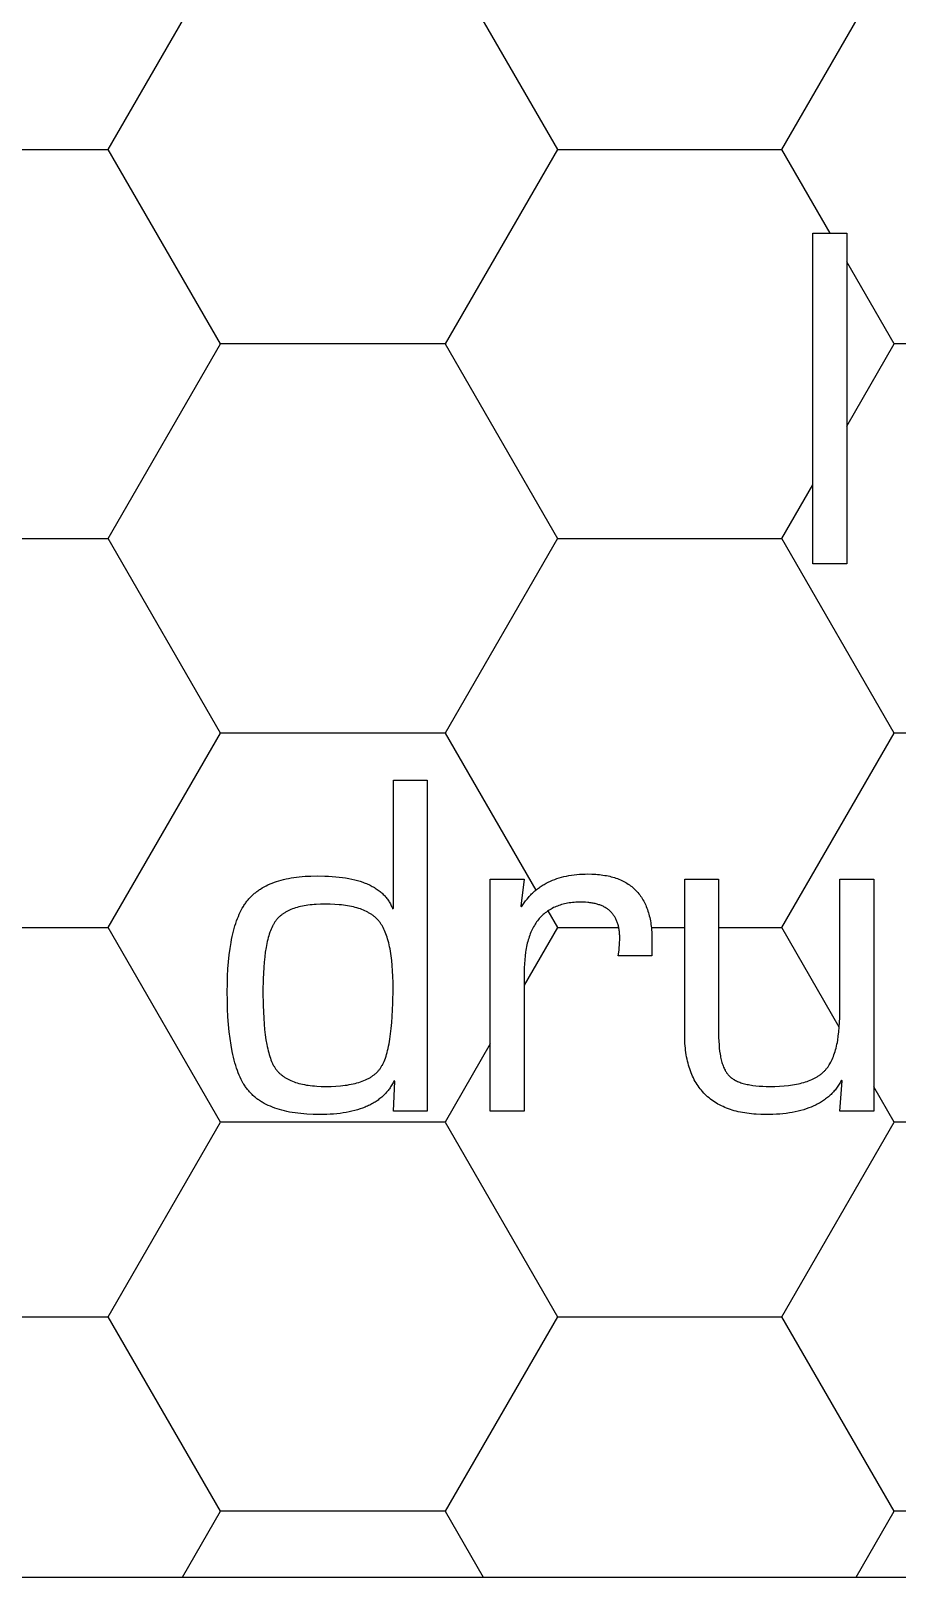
# Model space of a CAD drawing. Header units: millimetres. Extents: x 0 to 80, y 0 to 69.3.
# Drawn here: x 23.88 to 35.46, y 0 to 20.66 of the extents above; entities that cross this region are included whole.
import ezdxf

# ---------------------------------------------------------------- set-up
doc = ezdxf.new("R2010")
doc.units = ezdxf.units.MM
doc.header["$MEASUREMENT"] = 0
for name, color, linetype in [('CUT_PERIMETER', 1, 'CONTINUOUS'), ('HEX_BACKGROUND', 3, 'CONTINUOUS'), ('TEXT', 5, 'CONTINUOUS')]:
    doc.layers.add(name, color=color, linetype=linetype)

msp = doc.modelspace()

# ---------------------------------------------------------------- linework, layer by layer
at = {"layer": 'CUT_PERIMETER', "color": 1}
msp.add_line((20, 0), (60, 0), dxfattribs=at)
at = {"layer": 'HEX_BACKGROUND'}
for p, q in [((24.909, 19.08), (26.41, 21.68)), ((29.413, 21.68), (30.914, 19.08)), ((33.916, 19.08), (35.417, 21.68)), ((21.907, 19.08), (24.909, 19.08)), ((26.411, 16.48), (24.91, 19.08)), ((30.914, 19.08), (29.413, 16.48)), ((30.914, 19.08), (33.916, 19.08)), ((34.561, 17.962), (33.916, 19.08)), ((35.417, 16.48), (34.783, 17.577)), ((24.909, 13.88), (26.41, 16.48)), ((29.413, 16.48), (26.411, 16.48)), ((29.413, 16.48), (30.914, 13.88)), ((34.783, 15.382), (35.417, 16.48)), ((35.858, 16.48), (35.417, 16.48)), ((33.916, 13.88), (34.33, 14.596)), ((21.907, 13.88), (24.909, 13.88)), ((26.411, 11.28), (24.91, 13.88)), ((30.914, 13.88), (29.413, 11.28)), ((30.914, 13.88), (33.916, 13.88)), ((35.417, 11.28), (33.916, 13.88)), ((24.909, 8.68), (26.41, 11.28)), ((29.413, 11.28), (26.411, 11.28)), ((29.413, 11.28), (30.625, 9.179)), ((33.916, 8.68), (35.417, 11.28)), ((38.419, 11.28), (35.417, 11.28)), ((30.786, 8.902), (30.914, 8.68)), ((21.907, 8.68), (24.909, 8.68)), ((26.411, 6.08), (24.91, 8.68)), ((30.914, 8.68), (30.471, 7.911)), ((30.914, 8.68), (31.735, 8.68)), ((32.17, 8.68), (32.616, 8.68)), ((33.07, 8.68), (33.916, 8.68)), ((34.683, 7.351), (33.916, 8.68)), ((30.017, 7.126), (29.413, 6.08)), ((35.417, 6.08), (35.144, 6.553)), ((24.909, 3.48), (26.41, 6.08)), ((29.413, 6.08), (26.411, 6.08)), ((29.413, 6.08), (30.914, 3.48)), ((33.916, 3.48), (35.417, 6.08)), ((38.419, 6.08), (35.417, 6.08)), ((21.907, 3.48), (24.909, 3.48)), ((26.411, 0.88), (24.91, 3.48)), ((30.914, 3.48), (29.413, 0.88)), ((30.914, 3.48), (33.916, 3.48)), ((35.417, 0.88), (33.916, 3.48)), ((25.902, 0), (26.41, 0.88)), ((29.413, 0.88), (26.411, 0.88)), ((29.413, 0.88), (29.92, 0)), ((34.909, 0), (35.417, 0.88)), ((38.419, 0.88), (35.417, 0.88))]:
    msp.add_line(p, q, dxfattribs=at)
at = {"layer": 'TEXT'}
for p, q in [((34.33, 13.539), (34.33, 17.962)), ((34.33, 17.962), (34.783, 17.962)), ((34.783, 17.962), (34.783, 13.539)), ((34.783, 13.539), (34.33, 13.539)), ((28.721, 8.939), (28.721, 10.65)), ((28.721, 10.65), (29.174, 10.65)), ((29.174, 10.65), (29.174, 6.227)), ((27.159, 9.295), (27.19, 9.305)), ((27.19, 9.305), (27.221, 9.314)), ((27.221, 9.314), (27.254, 9.322)), ((27.254, 9.322), (27.287, 9.33)), ((27.287, 9.33), (27.32, 9.337)), ((27.32, 9.337), (27.355, 9.343)), ((27.355, 9.343), (27.391, 9.349)), ((27.391, 9.349), (27.427, 9.354)), ((27.427, 9.354), (27.464, 9.358)), ((27.464, 9.358), (27.502, 9.362)), ((27.502, 9.362), (27.54, 9.365)), ((27.54, 9.365), (27.58, 9.367)), ((27.58, 9.367), (27.62, 9.369)), ((27.62, 9.369), (27.703, 9.37)), ((27.703, 9.37), (27.806, 9.368)), ((27.806, 9.368), (27.856, 9.366)), ((27.856, 9.366), (27.904, 9.363)), ((27.904, 9.363), (27.951, 9.359)), ((27.951, 9.359), (27.996, 9.355)), ((27.996, 9.355), (28.041, 9.349)), ((28.041, 9.349), (28.083, 9.343)), ((28.083, 9.343), (28.125, 9.335)), ((28.125, 9.335), (28.165, 9.327)), ((28.165, 9.327), (28.204, 9.318)), ((28.204, 9.318), (28.241, 9.308)), ((28.241, 9.308), (28.278, 9.298)), ((30.017, 9.325), (30.471, 9.325)), ((30.017, 6.227), (30.017, 9.325)), ((30.471, 9.325), (30.425, 8.968)), ((30.791, 9.286), (30.82, 9.3)), ((30.82, 9.3), (30.848, 9.312)), ((30.848, 9.312), (30.878, 9.324)), ((30.878, 9.324), (30.908, 9.334)), ((30.908, 9.334), (30.939, 9.344)), ((30.939, 9.344), (30.97, 9.353)), ((30.97, 9.353), (31.002, 9.361)), ((31.002, 9.361), (31.035, 9.368)), ((31.035, 9.368), (31.069, 9.375)), ((31.069, 9.375), (31.103, 9.38)), ((31.103, 9.38), (31.138, 9.385)), ((31.138, 9.385), (31.174, 9.389)), ((31.174, 9.389), (31.21, 9.392)), ((31.21, 9.392), (31.247, 9.394)), ((31.247, 9.394), (31.285, 9.395)), ((31.285, 9.395), (31.323, 9.396)), ((31.323, 9.396), (31.376, 9.395)), ((31.376, 9.395), (31.401, 9.394)), ((31.401, 9.394), (31.427, 9.392)), ((31.427, 9.392), (31.451, 9.39)), ((31.451, 9.39), (31.476, 9.388)), ((31.476, 9.388), (31.5, 9.385)), ((31.5, 9.385), (31.523, 9.382)), ((31.523, 9.382), (31.547, 9.378)), ((31.547, 9.378), (31.569, 9.374)), ((31.569, 9.374), (31.592, 9.37)), ((31.592, 9.37), (31.614, 9.365)), ((31.614, 9.365), (31.635, 9.359)), ((31.635, 9.359), (31.656, 9.354)), ((31.656, 9.354), (31.677, 9.347)), ((31.677, 9.347), (31.697, 9.341)), ((31.697, 9.341), (31.717, 9.334)), ((31.717, 9.334), (31.737, 9.326)), ((31.737, 9.326), (31.756, 9.318)), ((31.756, 9.318), (31.774, 9.31)), ((31.774, 9.31), (31.792, 9.301)), ((31.792, 9.301), (31.81, 9.292)), ((32.616, 7.264), (32.616, 9.325)), ((32.616, 9.325), (33.07, 9.325)), ((33.07, 9.325), (33.07, 7.264)), ((34.69, 7.549), (34.69, 9.325)), ((34.69, 9.325), (35.144, 9.325)), ((35.144, 9.325), (35.144, 6.227)), ((26.807, 9.082), (26.816, 9.092)), ((26.816, 9.092), (26.826, 9.101)), ((26.826, 9.101), (26.836, 9.111)), ((26.836, 9.111), (26.845, 9.12)), ((26.845, 9.12), (26.856, 9.129)), ((26.856, 9.129), (26.866, 9.138)), ((26.866, 9.138), (26.876, 9.146)), ((26.876, 9.146), (26.887, 9.155)), ((26.887, 9.155), (26.898, 9.163)), ((26.898, 9.163), (26.909, 9.171)), ((26.909, 9.171), (26.921, 9.179)), ((26.921, 9.179), (26.932, 9.187)), ((26.932, 9.187), (26.944, 9.195)), ((26.944, 9.195), (26.968, 9.21)), ((26.968, 9.21), (26.993, 9.224)), ((26.993, 9.224), (27.019, 9.238)), ((27.019, 9.238), (27.045, 9.251)), ((27.045, 9.251), (27.073, 9.263)), ((27.073, 9.263), (27.101, 9.274)), ((27.101, 9.274), (27.13, 9.285)), ((27.13, 9.285), (27.159, 9.295)), ((28.278, 9.298), (28.312, 9.286)), ((28.312, 9.286), (28.329, 9.28)), ((28.329, 9.28), (28.346, 9.274)), ((28.346, 9.274), (28.362, 9.267)), ((28.362, 9.267), (28.378, 9.261)), ((28.378, 9.261), (28.394, 9.254)), ((28.394, 9.254), (28.409, 9.246)), ((28.409, 9.246), (28.424, 9.239)), ((28.424, 9.239), (28.438, 9.231)), ((28.438, 9.231), (28.453, 9.224)), ((28.453, 9.224), (28.467, 9.216)), ((28.467, 9.216), (28.48, 9.207)), ((28.48, 9.207), (28.493, 9.199)), ((28.493, 9.199), (28.506, 9.19)), ((28.506, 9.19), (28.519, 9.181)), ((28.519, 9.181), (28.531, 9.172)), ((28.531, 9.172), (28.543, 9.163)), ((28.543, 9.163), (28.555, 9.154)), ((28.555, 9.154), (28.566, 9.144)), ((28.566, 9.144), (28.577, 9.134)), ((28.577, 9.134), (28.587, 9.124)), ((28.587, 9.124), (28.598, 9.113)), ((28.598, 9.113), (28.607, 9.103)), ((28.607, 9.103), (28.617, 9.092)), ((28.617, 9.092), (28.626, 9.081)), ((30.528, 9.084), (30.538, 9.096)), ((30.538, 9.096), (30.548, 9.107)), ((30.548, 9.107), (30.559, 9.118)), ((30.559, 9.118), (30.569, 9.129)), ((30.569, 9.129), (30.58, 9.139)), ((30.58, 9.139), (30.591, 9.15)), ((30.591, 9.15), (30.603, 9.16)), ((30.603, 9.16), (30.614, 9.17)), ((30.614, 9.17), (30.626, 9.18)), ((30.626, 9.18), (30.637, 9.189)), ((30.637, 9.189), (30.649, 9.198)), ((30.649, 9.198), (30.661, 9.207)), ((30.661, 9.207), (30.674, 9.216)), ((30.674, 9.216), (30.686, 9.225)), ((30.686, 9.225), (30.699, 9.233)), ((30.699, 9.233), (30.711, 9.242)), ((30.711, 9.242), (30.724, 9.25)), ((30.724, 9.25), (30.737, 9.257)), ((30.737, 9.257), (30.751, 9.265)), ((30.751, 9.265), (30.764, 9.272)), ((30.764, 9.272), (30.791, 9.286)), ((31.81, 9.292), (31.827, 9.282)), ((31.827, 9.282), (31.844, 9.272)), ((31.844, 9.272), (31.861, 9.261)), ((31.861, 9.261), (31.877, 9.25)), ((31.877, 9.25), (31.893, 9.239)), ((31.893, 9.239), (31.908, 9.227)), ((31.908, 9.227), (31.923, 9.215)), ((31.923, 9.215), (31.937, 9.202)), ((31.937, 9.202), (31.951, 9.189)), ((31.951, 9.189), (31.965, 9.175)), ((31.965, 9.175), (31.978, 9.161)), ((31.978, 9.161), (31.99, 9.147)), ((31.99, 9.147), (32.003, 9.132)), ((32.003, 9.132), (32.015, 9.117)), ((32.015, 9.117), (32.026, 9.101)), ((32.026, 9.101), (32.037, 9.085)), ((26.661, 8.858), (26.674, 8.886)), ((26.674, 8.886), (26.688, 8.912)), ((26.688, 8.912), (26.702, 8.938)), ((26.702, 8.938), (26.717, 8.963)), ((26.717, 8.963), (26.724, 8.975)), ((26.724, 8.975), (26.732, 8.987)), ((26.732, 8.987), (26.739, 8.998)), ((26.739, 8.998), (26.747, 9.01)), ((26.747, 9.01), (26.755, 9.021)), ((26.755, 9.021), (26.763, 9.031)), ((26.763, 9.031), (26.772, 9.042)), ((26.772, 9.042), (26.78, 9.052)), ((26.78, 9.052), (26.789, 9.062)), ((26.789, 9.062), (26.798, 9.072)), ((26.798, 9.072), (26.807, 9.082)), ((27.287, 8.889), (27.279, 8.884)), ((27.296, 8.894), (27.287, 8.889)), ((27.305, 8.899), (27.296, 8.894)), ((27.314, 8.903), (27.305, 8.899)), ((27.333, 8.912), (27.314, 8.903)), ((27.352, 8.921), (27.333, 8.912)), ((27.372, 8.929), (27.352, 8.921)), ((27.392, 8.936), (27.372, 8.929)), ((27.413, 8.943), (27.392, 8.936)), ((27.435, 8.95), (27.413, 8.943)), ((27.458, 8.956), (27.435, 8.95)), ((27.481, 8.961), (27.458, 8.956)), ((27.505, 8.967), (27.481, 8.961)), ((27.529, 8.971), (27.505, 8.967)), ((27.554, 8.976), (27.529, 8.971)), ((27.58, 8.98), (27.554, 8.976)), ((27.607, 8.983), (27.58, 8.98)), ((27.634, 8.986), (27.607, 8.983)), ((27.661, 8.988), (27.634, 8.986)), ((27.69, 8.99), (27.661, 8.988)), ((27.749, 8.993), (27.69, 8.99)), ((27.81, 8.994), (27.749, 8.993)), ((27.876, 8.993), (27.81, 8.994)), ((27.938, 8.99), (27.876, 8.993)), ((27.998, 8.986), (27.938, 8.99)), ((28.027, 8.983), (27.998, 8.986)), ((28.056, 8.98), (28.027, 8.983)), ((28.083, 8.976), (28.056, 8.98)), ((28.11, 8.971), (28.083, 8.976)), ((28.137, 8.967), (28.11, 8.971)), ((28.162, 8.961), (28.137, 8.967)), ((28.187, 8.956), (28.162, 8.961)), ((28.211, 8.95), (28.187, 8.956)), ((28.235, 8.943), (28.211, 8.95)), ((28.258, 8.936), (28.235, 8.943)), ((28.28, 8.929), (28.258, 8.936)), ((28.301, 8.921), (28.28, 8.929)), ((28.322, 8.912), (28.301, 8.921)), ((28.342, 8.903), (28.322, 8.912)), ((28.362, 8.894), (28.342, 8.903)), ((28.381, 8.884), (28.362, 8.894)), ((28.626, 9.081), (28.635, 9.07)), ((28.635, 9.07), (28.644, 9.058)), ((28.644, 9.058), (28.652, 9.047)), ((28.652, 9.047), (28.66, 9.035)), ((28.66, 9.035), (28.667, 9.023)), ((28.667, 9.023), (28.675, 9.011)), ((28.675, 9.011), (28.682, 8.998)), ((28.682, 8.998), (28.688, 8.985)), ((28.688, 8.985), (28.694, 8.972)), ((28.694, 8.972), (28.7, 8.959)), ((28.7, 8.959), (28.706, 8.946)), ((28.706, 8.946), (28.711, 8.932)), ((28.711, 8.932), (28.721, 8.939)), ((30.425, 8.968), (30.435, 8.958)), ((30.435, 8.958), (30.452, 8.985)), ((30.452, 8.985), (30.47, 9.011)), ((30.47, 9.011), (30.489, 9.037)), ((30.489, 9.037), (30.508, 9.061)), ((30.508, 9.061), (30.528, 9.084)), ((30.767, 8.888), (30.752, 8.877)), ((30.782, 8.899), (30.767, 8.888)), ((30.797, 8.909), (30.782, 8.899)), ((30.813, 8.919), (30.797, 8.909)), ((30.829, 8.928), (30.813, 8.919)), ((30.846, 8.937), (30.829, 8.928)), ((30.862, 8.946), (30.846, 8.937)), ((30.88, 8.954), (30.862, 8.946)), ((30.897, 8.961), (30.88, 8.954)), ((30.915, 8.968), (30.897, 8.961)), ((30.934, 8.975), (30.915, 8.968)), ((30.952, 8.981), (30.934, 8.975)), ((30.971, 8.987), (30.952, 8.981)), ((30.991, 8.992), (30.971, 8.987)), ((31.011, 8.997), (30.991, 8.992)), ((31.031, 9.001), (31.011, 8.997)), ((31.051, 9.005), (31.031, 9.001)), ((31.072, 9.009), (31.051, 9.005)), ((31.093, 9.012), (31.072, 9.009)), ((31.115, 9.014), (31.093, 9.012)), ((31.137, 9.016), (31.115, 9.014)), ((31.16, 9.018), (31.137, 9.016)), ((31.182, 9.019), (31.16, 9.018)), ((31.205, 9.02), (31.182, 9.019)), ((31.229, 9.02), (31.205, 9.02)), ((31.261, 9.019), (31.229, 9.02)), ((31.292, 9.018), (31.261, 9.019)), ((31.322, 9.016), (31.292, 9.018)), ((31.336, 9.014), (31.322, 9.016)), ((31.35, 9.012), (31.336, 9.014)), ((31.365, 9.01), (31.35, 9.012)), ((31.378, 9.008), (31.365, 9.01)), ((31.392, 9.006), (31.378, 9.008)), ((31.405, 9.003), (31.392, 9.006)), ((31.418, 9), (31.405, 9.003)), ((31.431, 8.997), (31.418, 9)), ((31.444, 8.994), (31.431, 8.997)), ((31.456, 8.99), (31.444, 8.994)), ((31.468, 8.986), (31.456, 8.99)), ((31.48, 8.982), (31.468, 8.986)), ((31.491, 8.978), (31.48, 8.982)), ((31.502, 8.973), (31.491, 8.978)), ((31.513, 8.969), (31.502, 8.973)), ((31.524, 8.964), (31.513, 8.969)), ((31.535, 8.958), (31.524, 8.964)), ((31.545, 8.953), (31.535, 8.958)), ((31.555, 8.947), (31.545, 8.953)), ((31.565, 8.941), (31.555, 8.947)), ((31.574, 8.935), (31.565, 8.941)), ((31.583, 8.929), (31.574, 8.935)), ((31.592, 8.922), (31.583, 8.929)), ((31.601, 8.915), (31.592, 8.922)), ((31.61, 8.908), (31.601, 8.915)), ((31.618, 8.901), (31.61, 8.908)), ((31.626, 8.893), (31.618, 8.901)), ((31.634, 8.885), (31.626, 8.893)), ((31.641, 8.877), (31.634, 8.885)), ((32.037, 9.085), (32.048, 9.069)), ((32.048, 9.069), (32.058, 9.052)), ((32.058, 9.052), (32.068, 9.034)), ((32.068, 9.034), (32.077, 9.016)), ((32.077, 9.016), (32.086, 8.998)), ((32.086, 8.998), (32.095, 8.979)), ((32.095, 8.979), (32.103, 8.96)), ((32.103, 8.96), (32.111, 8.94)), ((32.111, 8.94), (32.118, 8.92)), ((32.118, 8.92), (32.125, 8.9)), ((32.125, 8.9), (32.131, 8.879)), ((26.594, 8.668), (26.604, 8.702)), ((26.604, 8.702), (26.614, 8.735)), ((26.614, 8.735), (26.625, 8.768)), ((26.625, 8.768), (26.637, 8.799)), ((26.637, 8.799), (26.649, 8.829)), ((26.649, 8.829), (26.661, 8.858)), ((27.104, 8.697), (27.095, 8.678)), ((27.108, 8.706), (27.104, 8.697)), ((27.113, 8.715), (27.108, 8.706)), ((27.118, 8.723), (27.113, 8.715)), ((27.123, 8.731), (27.118, 8.723)), ((27.127, 8.74), (27.123, 8.731)), ((27.132, 8.747), (27.127, 8.74)), ((27.137, 8.755), (27.132, 8.747)), ((27.143, 8.762), (27.137, 8.755)), ((27.148, 8.769), (27.143, 8.762)), ((27.153, 8.777), (27.148, 8.769)), ((27.159, 8.784), (27.153, 8.777)), ((27.165, 8.79), (27.159, 8.784)), ((27.17, 8.797), (27.165, 8.79)), ((27.177, 8.804), (27.17, 8.797)), ((27.183, 8.81), (27.177, 8.804)), ((27.189, 8.817), (27.183, 8.81)), ((27.196, 8.823), (27.189, 8.817)), ((27.202, 8.829), (27.196, 8.823)), ((27.209, 8.835), (27.202, 8.829)), ((27.216, 8.841), (27.209, 8.835)), ((27.224, 8.847), (27.216, 8.841)), ((27.231, 8.853), (27.224, 8.847)), ((27.239, 8.858), (27.231, 8.853)), ((27.246, 8.864), (27.239, 8.858)), ((27.254, 8.869), (27.246, 8.864)), ((27.262, 8.874), (27.254, 8.869)), ((27.27, 8.879), (27.262, 8.874)), ((27.279, 8.884), (27.27, 8.879)), ((28.39, 8.879), (28.381, 8.884)), ((28.399, 8.874), (28.39, 8.879)), ((28.408, 8.869), (28.399, 8.874)), ((28.416, 8.864), (28.408, 8.869)), ((28.425, 8.858), (28.416, 8.864)), ((28.433, 8.853), (28.425, 8.858)), ((28.441, 8.847), (28.433, 8.853)), ((28.449, 8.841), (28.441, 8.847)), ((28.457, 8.835), (28.449, 8.841)), ((28.464, 8.829), (28.457, 8.835)), ((28.472, 8.823), (28.464, 8.829)), ((28.479, 8.817), (28.472, 8.823)), ((28.486, 8.81), (28.479, 8.817)), ((28.493, 8.804), (28.486, 8.81)), ((28.5, 8.797), (28.493, 8.804)), ((28.507, 8.79), (28.5, 8.797)), ((28.513, 8.784), (28.507, 8.79)), ((28.519, 8.777), (28.513, 8.784)), ((28.525, 8.769), (28.519, 8.777)), ((28.531, 8.762), (28.525, 8.769)), ((28.537, 8.755), (28.531, 8.762)), ((28.543, 8.747), (28.537, 8.755)), ((28.548, 8.74), (28.543, 8.747)), ((28.554, 8.732), (28.548, 8.74)), ((28.559, 8.723), (28.554, 8.732)), ((28.564, 8.715), (28.559, 8.723)), ((28.57, 8.706), (28.564, 8.715)), ((28.575, 8.698), (28.57, 8.706)), ((28.585, 8.679), (28.575, 8.698)), ((28.595, 8.66), (28.585, 8.679)), ((30.596, 8.69), (30.586, 8.672)), ((30.606, 8.707), (30.596, 8.69)), ((30.616, 8.724), (30.606, 8.707)), ((30.626, 8.74), (30.616, 8.724)), ((30.637, 8.756), (30.626, 8.74)), ((30.649, 8.771), (30.637, 8.756)), ((30.66, 8.786), (30.649, 8.771)), ((30.672, 8.8), (30.66, 8.786)), ((30.685, 8.814), (30.672, 8.8)), ((30.697, 8.828), (30.685, 8.814)), ((30.711, 8.841), (30.697, 8.828)), ((30.724, 8.853), (30.711, 8.841)), ((30.738, 8.865), (30.724, 8.853)), ((30.752, 8.877), (30.738, 8.865)), ((31.648, 8.869), (31.641, 8.877)), ((31.655, 8.861), (31.648, 8.869)), ((31.662, 8.852), (31.655, 8.861)), ((31.668, 8.843), (31.662, 8.852)), ((31.675, 8.834), (31.668, 8.843)), ((31.681, 8.824), (31.675, 8.834)), ((31.686, 8.815), (31.681, 8.824)), ((31.692, 8.805), (31.686, 8.815)), ((31.697, 8.795), (31.692, 8.805)), ((31.702, 8.784), (31.697, 8.795)), ((31.706, 8.774), (31.702, 8.784)), ((31.711, 8.763), (31.706, 8.774)), ((31.715, 8.752), (31.711, 8.763)), ((31.719, 8.741), (31.715, 8.752)), ((31.723, 8.729), (31.719, 8.741)), ((31.726, 8.717), (31.723, 8.729)), ((31.729, 8.705), (31.726, 8.717)), ((31.732, 8.693), (31.729, 8.705)), ((31.735, 8.681), (31.732, 8.693)), ((31.737, 8.668), (31.735, 8.681)), ((32.131, 8.879), (32.138, 8.858)), ((32.138, 8.858), (32.143, 8.836)), ((32.143, 8.836), (32.148, 8.814)), ((32.148, 8.814), (32.153, 8.791)), ((32.153, 8.791), (32.158, 8.768)), ((32.158, 8.768), (32.162, 8.745)), ((32.162, 8.745), (32.165, 8.721)), ((32.165, 8.721), (32.168, 8.697)), ((32.168, 8.697), (32.171, 8.672)), ((26.538, 8.4), (26.551, 8.482)), ((26.551, 8.482), (26.559, 8.521)), ((26.559, 8.521), (26.567, 8.559)), ((26.567, 8.559), (26.575, 8.597)), ((26.575, 8.597), (26.584, 8.633)), ((26.584, 8.633), (26.594, 8.668)), ((27.036, 8.496), (27.03, 8.469)), ((27.042, 8.522), (27.036, 8.496)), ((27.049, 8.547), (27.042, 8.522)), ((27.055, 8.571), (27.049, 8.547)), ((27.063, 8.594), (27.055, 8.571)), ((27.07, 8.617), (27.063, 8.594)), ((27.078, 8.638), (27.07, 8.617)), ((27.086, 8.659), (27.078, 8.638)), ((27.095, 8.678), (27.086, 8.659)), ((28.604, 8.64), (28.595, 8.66)), ((28.613, 8.619), (28.604, 8.64)), ((28.621, 8.598), (28.613, 8.619)), ((28.629, 8.575), (28.621, 8.598)), ((28.637, 8.552), (28.629, 8.575)), ((28.645, 8.528), (28.637, 8.552)), ((28.652, 8.503), (28.645, 8.528)), ((28.659, 8.477), (28.652, 8.503)), ((28.665, 8.45), (28.659, 8.477)), ((30.518, 8.493), (30.512, 8.471)), ((30.524, 8.515), (30.518, 8.493)), ((30.531, 8.536), (30.524, 8.515)), ((30.538, 8.557), (30.531, 8.536)), ((30.545, 8.577), (30.538, 8.557)), ((30.552, 8.597), (30.545, 8.577)), ((30.56, 8.617), (30.552, 8.597)), ((30.569, 8.636), (30.56, 8.617)), ((30.577, 8.654), (30.569, 8.636)), ((30.586, 8.672), (30.577, 8.654)), ((31.739, 8.655), (31.737, 8.668)), ((31.738, 8.378), (31.745, 8.481)), ((31.741, 8.642), (31.739, 8.655)), ((31.743, 8.629), (31.741, 8.642)), ((31.744, 8.615), (31.743, 8.629)), ((31.745, 8.601), (31.744, 8.615)), ((31.746, 8.587), (31.745, 8.601)), ((31.745, 8.481), (31.747, 8.517)), ((31.747, 8.573), (31.746, 8.587)), ((31.747, 8.558), (31.747, 8.573)), ((31.747, 8.544), (31.747, 8.558)), ((31.747, 8.532), (31.747, 8.544)), ((31.747, 8.517), (31.747, 8.532)), ((32.171, 8.672), (32.173, 8.647)), ((32.173, 8.647), (32.175, 8.621)), ((32.175, 8.621), (32.178, 8.569)), ((32.178, 8.514), (32.175, 8.301)), ((32.178, 8.569), (32.178, 8.514)), ((26.517, 8.223), (26.527, 8.314)), ((26.527, 8.314), (26.538, 8.4)), ((27.001, 8.287), (26.993, 8.219)), ((27.009, 8.351), (27.001, 8.287)), ((27.019, 8.412), (27.009, 8.351)), ((27.03, 8.469), (27.019, 8.412)), ((28.671, 8.422), (28.665, 8.45)), ((28.677, 8.394), (28.671, 8.422)), ((28.682, 8.365), (28.677, 8.394)), ((28.691, 8.304), (28.682, 8.365)), ((28.699, 8.239), (28.691, 8.304)), ((30.483, 8.303), (30.477, 8.251)), ((30.489, 8.353), (30.483, 8.303)), ((30.493, 8.378), (30.489, 8.353)), ((30.497, 8.402), (30.493, 8.378)), ((30.502, 8.425), (30.497, 8.402)), ((30.507, 8.448), (30.502, 8.425)), ((30.512, 8.471), (30.507, 8.448)), ((31.728, 8.301), (31.738, 8.378)), ((32.175, 8.301), (31.728, 8.301)), ((26.505, 8.031), (26.51, 8.129)), ((26.51, 8.129), (26.517, 8.223)), ((26.983, 8.072), (26.98, 7.993)), ((26.988, 8.148), (26.983, 8.072)), ((26.993, 8.219), (26.988, 8.148)), ((28.706, 8.171), (28.699, 8.239)), ((28.711, 8.1), (28.706, 8.171)), ((28.715, 8.026), (28.711, 8.1)), ((30.474, 8.197), (30.471, 8.141)), ((30.471, 8.141), (30.471, 8.083)), ((30.471, 8.083), (30.471, 6.227)), ((30.477, 8.251), (30.474, 8.197)), ((26.501, 7.821), (26.502, 7.928)), ((26.502, 7.928), (26.505, 8.031)), ((26.98, 7.993), (26.977, 7.824)), ((28.717, 7.948), (28.715, 8.026)), ((28.715, 7.67), (28.718, 7.866)), ((28.718, 7.866), (28.717, 7.948)), ((26.502, 7.705), (26.501, 7.821)), ((26.505, 7.594), (26.502, 7.705)), ((26.977, 7.824), (26.98, 7.638)), ((28.707, 7.492), (28.715, 7.67)), ((26.51, 7.487), (26.505, 7.594)), ((26.517, 7.385), (26.51, 7.487)), ((26.98, 7.638), (26.988, 7.469)), ((26.988, 7.469), (26.993, 7.39)), ((28.701, 7.41), (28.707, 7.492)), ((34.687, 7.412), (34.689, 7.479)), ((34.689, 7.479), (34.69, 7.549)), ((26.526, 7.288), (26.517, 7.385)), ((26.538, 7.196), (26.526, 7.288)), ((26.993, 7.39), (27, 7.316)), ((27, 7.316), (27.009, 7.246)), ((27.009, 7.246), (27.018, 7.18)), ((28.675, 7.19), (28.685, 7.259)), ((28.685, 7.259), (28.694, 7.332)), ((28.694, 7.332), (28.701, 7.41)), ((32.617, 7.197), (32.616, 7.264)), ((33.07, 7.264), (33.07, 7.212)), ((34.67, 7.229), (34.677, 7.287)), ((34.677, 7.287), (34.683, 7.349)), ((34.683, 7.349), (34.687, 7.412)), ((26.551, 7.108), (26.538, 7.196)), ((26.566, 7.025), (26.551, 7.108)), ((27.018, 7.18), (27.029, 7.118)), ((27.029, 7.118), (27.035, 7.089)), ((27.035, 7.089), (27.041, 7.06)), ((27.041, 7.06), (27.048, 7.033)), ((27.048, 7.033), (27.055, 7.007)), ((28.638, 7.011), (28.645, 7.038)), ((28.645, 7.038), (28.652, 7.066)), ((28.652, 7.066), (28.658, 7.095)), ((28.658, 7.095), (28.664, 7.126)), ((28.664, 7.126), (28.675, 7.19)), ((32.62, 7.132), (32.617, 7.197)), ((32.623, 7.101), (32.62, 7.132)), ((32.625, 7.07), (32.623, 7.101)), ((32.629, 7.04), (32.625, 7.07)), ((32.633, 7.01), (32.629, 7.04)), ((33.07, 7.212), (33.072, 7.163)), ((33.072, 7.163), (33.075, 7.115)), ((33.075, 7.115), (33.078, 7.07)), ((33.078, 7.07), (33.083, 7.027)), ((33.083, 7.027), (33.089, 6.987)), ((34.627, 7.023), (34.634, 7.046)), ((34.634, 7.046), (34.64, 7.07)), ((34.64, 7.07), (34.646, 7.095)), ((34.646, 7.095), (34.652, 7.12)), ((34.652, 7.12), (34.657, 7.146)), ((34.657, 7.146), (34.662, 7.173)), ((34.662, 7.173), (34.67, 7.229)), ((26.575, 6.985), (26.566, 7.025)), ((26.584, 6.946), (26.575, 6.985)), ((26.593, 6.909), (26.584, 6.946)), ((26.603, 6.872), (26.593, 6.909)), ((26.613, 6.837), (26.603, 6.872)), ((26.624, 6.803), (26.613, 6.837)), ((27.055, 7.007), (27.062, 6.982)), ((27.062, 6.982), (27.069, 6.957)), ((27.069, 6.957), (27.077, 6.934)), ((27.077, 6.934), (27.085, 6.912)), ((27.085, 6.912), (27.094, 6.891)), ((27.094, 6.891), (27.103, 6.871)), ((27.103, 6.871), (27.107, 6.862)), ((27.107, 6.862), (27.112, 6.852)), ((27.112, 6.852), (27.116, 6.843)), ((27.116, 6.843), (27.121, 6.834)), ((27.121, 6.834), (27.126, 6.826)), ((27.126, 6.826), (27.131, 6.818)), ((28.559, 6.818), (28.564, 6.826)), ((28.564, 6.826), (28.569, 6.835)), ((28.569, 6.835), (28.574, 6.843)), ((28.574, 6.843), (28.579, 6.853)), ((28.579, 6.853), (28.584, 6.862)), ((28.584, 6.862), (28.589, 6.872)), ((28.589, 6.872), (28.598, 6.892)), ((28.598, 6.892), (28.606, 6.914)), ((28.606, 6.914), (28.615, 6.936)), ((28.615, 6.936), (28.623, 6.96)), ((28.623, 6.96), (28.63, 6.985)), ((28.63, 6.985), (28.638, 7.011)), ((32.637, 6.981), (32.633, 7.01)), ((32.642, 6.952), (32.637, 6.981)), ((32.648, 6.923), (32.642, 6.952)), ((32.654, 6.896), (32.648, 6.923)), ((32.661, 6.868), (32.654, 6.896)), ((32.668, 6.842), (32.661, 6.868)), ((32.676, 6.816), (32.668, 6.842)), ((33.089, 6.987), (33.093, 6.967)), ((33.093, 6.967), (33.096, 6.948)), ((33.096, 6.948), (33.1, 6.93)), ((33.1, 6.93), (33.104, 6.912)), ((33.104, 6.912), (33.109, 6.895)), ((33.109, 6.895), (33.114, 6.878)), ((33.114, 6.878), (33.119, 6.862)), ((33.119, 6.862), (33.124, 6.846)), ((33.124, 6.846), (33.13, 6.831)), ((33.13, 6.831), (33.135, 6.816)), ((34.526, 6.812), (34.532, 6.82)), ((34.532, 6.82), (34.537, 6.828)), ((34.537, 6.828), (34.543, 6.836)), ((34.543, 6.836), (34.548, 6.844)), ((34.548, 6.844), (34.558, 6.861)), ((34.558, 6.861), (34.568, 6.879)), ((34.568, 6.879), (34.578, 6.898)), ((34.578, 6.898), (34.587, 6.917)), ((34.587, 6.917), (34.596, 6.937)), ((34.596, 6.937), (34.604, 6.957)), ((34.604, 6.957), (34.612, 6.978)), ((34.612, 6.978), (34.62, 7)), ((34.62, 7), (34.627, 7.023)), ((26.636, 6.77), (26.624, 6.803)), ((26.648, 6.739), (26.636, 6.77)), ((26.66, 6.708), (26.648, 6.739)), ((26.673, 6.679), (26.66, 6.708)), ((26.687, 6.651), (26.673, 6.679)), ((26.701, 6.624), (26.687, 6.651)), ((26.715, 6.598), (26.701, 6.624)), ((27.131, 6.818), (27.136, 6.81)), ((27.136, 6.81), (27.141, 6.802)), ((27.141, 6.802), (27.146, 6.794)), ((27.146, 6.794), (27.152, 6.787)), ((27.152, 6.787), (27.157, 6.779)), ((27.157, 6.779), (27.163, 6.772)), ((27.163, 6.772), (27.169, 6.765)), ((27.169, 6.765), (27.175, 6.758)), ((27.175, 6.758), (27.181, 6.751)), ((27.181, 6.751), (27.187, 6.744)), ((27.187, 6.744), (27.194, 6.738)), ((27.194, 6.738), (27.201, 6.731)), ((27.201, 6.731), (27.208, 6.725)), ((27.208, 6.725), (27.215, 6.719)), ((27.215, 6.719), (27.222, 6.712)), ((27.222, 6.712), (27.229, 6.706)), ((27.229, 6.706), (27.237, 6.701)), ((27.237, 6.701), (27.245, 6.695)), ((27.245, 6.695), (27.253, 6.689)), ((27.253, 6.689), (27.261, 6.683)), ((27.261, 6.683), (27.269, 6.678)), ((27.269, 6.678), (27.278, 6.673)), ((27.278, 6.673), (27.286, 6.668)), ((27.286, 6.668), (27.295, 6.662)), ((27.295, 6.662), (27.304, 6.657)), ((27.304, 6.657), (27.313, 6.653)), ((27.313, 6.653), (27.322, 6.648)), ((27.322, 6.648), (27.332, 6.643)), ((27.332, 6.643), (27.351, 6.634)), ((27.351, 6.634), (27.372, 6.626)), ((27.372, 6.626), (27.393, 6.618)), ((27.393, 6.618), (27.414, 6.611)), ((28.259, 6.611), (28.282, 6.618)), ((28.282, 6.618), (28.305, 6.626)), ((28.305, 6.626), (28.327, 6.634)), ((28.327, 6.634), (28.347, 6.643)), ((28.347, 6.643), (28.367, 6.653)), ((28.367, 6.653), (28.377, 6.657)), ((28.377, 6.657), (28.387, 6.662)), ((28.387, 6.662), (28.396, 6.668)), ((28.396, 6.668), (28.405, 6.673)), ((28.405, 6.673), (28.414, 6.678)), ((28.414, 6.678), (28.423, 6.683)), ((28.423, 6.683), (28.432, 6.689)), ((28.432, 6.689), (28.44, 6.695)), ((28.44, 6.695), (28.448, 6.701)), ((28.448, 6.701), (28.457, 6.706)), ((28.457, 6.706), (28.464, 6.712)), ((28.464, 6.712), (28.472, 6.719)), ((28.472, 6.719), (28.48, 6.725)), ((28.48, 6.725), (28.487, 6.731)), ((28.487, 6.731), (28.494, 6.738)), ((28.494, 6.738), (28.501, 6.744)), ((28.501, 6.744), (28.507, 6.751)), ((28.507, 6.751), (28.514, 6.758)), ((28.514, 6.758), (28.52, 6.765)), ((28.52, 6.765), (28.526, 6.772)), ((28.526, 6.772), (28.532, 6.779)), ((28.532, 6.779), (28.538, 6.787)), ((28.538, 6.787), (28.544, 6.794)), ((28.544, 6.794), (28.549, 6.802)), ((28.549, 6.802), (28.554, 6.81)), ((28.554, 6.81), (28.559, 6.818)), ((28.724, 6.618), (28.717, 6.604)), ((28.721, 6.227), (28.743, 6.628)), ((28.73, 6.632), (28.724, 6.618)), ((28.743, 6.628), (28.73, 6.632)), ((32.684, 6.79), (32.676, 6.816)), ((32.693, 6.765), (32.684, 6.79)), ((32.702, 6.74), (32.693, 6.765)), ((32.712, 6.716), (32.702, 6.74)), ((32.722, 6.693), (32.712, 6.716)), ((32.733, 6.67), (32.722, 6.693)), ((32.744, 6.647), (32.733, 6.67)), ((32.756, 6.625), (32.744, 6.647)), ((32.769, 6.604), (32.756, 6.625)), ((33.135, 6.816), (33.142, 6.802)), ((33.142, 6.802), (33.148, 6.788)), ((33.148, 6.788), (33.155, 6.775)), ((33.155, 6.775), (33.158, 6.769)), ((33.158, 6.769), (33.162, 6.763)), ((33.162, 6.763), (33.165, 6.757)), ((33.165, 6.757), (33.169, 6.751)), ((33.169, 6.751), (33.173, 6.745)), ((33.173, 6.745), (33.176, 6.74)), ((33.176, 6.74), (33.18, 6.734)), ((33.18, 6.734), (33.184, 6.729)), ((33.184, 6.729), (33.188, 6.724)), ((33.188, 6.724), (33.192, 6.719)), ((33.192, 6.719), (33.196, 6.714)), ((33.196, 6.714), (33.2, 6.709)), ((33.2, 6.709), (33.205, 6.704)), ((33.205, 6.704), (33.209, 6.7)), ((33.209, 6.7), (33.213, 6.695)), ((33.213, 6.695), (33.218, 6.691)), ((33.218, 6.691), (33.223, 6.687)), ((33.223, 6.687), (33.227, 6.682)), ((33.227, 6.682), (33.232, 6.678)), ((33.232, 6.678), (33.237, 6.674)), ((33.237, 6.674), (33.243, 6.67)), ((33.243, 6.67), (33.248, 6.666)), ((33.248, 6.666), (33.253, 6.662)), ((33.253, 6.662), (33.259, 6.659)), ((33.259, 6.659), (33.265, 6.655)), ((33.265, 6.655), (33.271, 6.651)), ((33.271, 6.651), (33.277, 6.648)), ((33.277, 6.648), (33.283, 6.644)), ((33.283, 6.644), (33.295, 6.637)), ((33.295, 6.637), (33.309, 6.631)), ((33.309, 6.631), (33.322, 6.624)), ((33.322, 6.624), (33.337, 6.618)), ((33.337, 6.618), (33.351, 6.613)), ((33.351, 6.613), (33.367, 6.607)), ((34.207, 6.61), (34.23, 6.617)), ((34.23, 6.617), (34.252, 6.624)), ((34.252, 6.624), (34.273, 6.632)), ((34.273, 6.632), (34.294, 6.64)), ((34.294, 6.64), (34.314, 6.648)), ((34.314, 6.648), (34.333, 6.657)), ((34.333, 6.657), (34.352, 6.667)), ((34.352, 6.667), (34.37, 6.676)), ((34.37, 6.676), (34.387, 6.687)), ((34.387, 6.687), (34.396, 6.692)), ((34.396, 6.692), (34.404, 6.697)), ((34.404, 6.697), (34.412, 6.703)), ((34.412, 6.703), (34.42, 6.708)), ((34.42, 6.708), (34.428, 6.714)), ((34.428, 6.714), (34.436, 6.72)), ((34.436, 6.72), (34.443, 6.725)), ((34.443, 6.725), (34.45, 6.731)), ((34.45, 6.731), (34.457, 6.737)), ((34.457, 6.737), (34.464, 6.744)), ((34.464, 6.744), (34.471, 6.75)), ((34.471, 6.75), (34.478, 6.756)), ((34.478, 6.756), (34.484, 6.763)), ((34.484, 6.763), (34.491, 6.769)), ((34.491, 6.769), (34.497, 6.776)), ((34.497, 6.776), (34.503, 6.783)), ((34.503, 6.783), (34.509, 6.79)), ((34.509, 6.79), (34.515, 6.797)), ((34.515, 6.797), (34.521, 6.805)), ((34.521, 6.805), (34.526, 6.812)), ((34.697, 6.613), (34.689, 6.599)), ((34.69, 6.227), (34.722, 6.632)), ((34.705, 6.627), (34.697, 6.613)), ((34.713, 6.641), (34.705, 6.627)), ((34.722, 6.632), (34.713, 6.641)), ((26.723, 6.586), (26.715, 6.598)), ((26.73, 6.574), (26.723, 6.586)), ((26.738, 6.562), (26.73, 6.574)), ((26.746, 6.55), (26.738, 6.562)), ((26.754, 6.539), (26.746, 6.55)), ((26.762, 6.528), (26.754, 6.539)), ((26.77, 6.517), (26.762, 6.528)), ((26.779, 6.507), (26.77, 6.517)), ((26.787, 6.496), (26.779, 6.507)), ((26.796, 6.486), (26.787, 6.496)), ((26.805, 6.476), (26.796, 6.486)), ((26.815, 6.466), (26.805, 6.476)), ((26.824, 6.456), (26.815, 6.466)), ((26.834, 6.447), (26.824, 6.456)), ((26.844, 6.437), (26.834, 6.447)), ((26.854, 6.428), (26.844, 6.437)), ((26.865, 6.419), (26.854, 6.428)), ((26.876, 6.41), (26.865, 6.419)), ((26.886, 6.401), (26.876, 6.41)), ((27.414, 6.611), (27.436, 6.604)), ((27.436, 6.604), (27.459, 6.597)), ((27.459, 6.597), (27.483, 6.591)), ((27.483, 6.591), (27.507, 6.586)), ((27.507, 6.586), (27.532, 6.581)), ((27.532, 6.581), (27.558, 6.576)), ((27.558, 6.576), (27.584, 6.572)), ((27.584, 6.572), (27.611, 6.569)), ((27.611, 6.569), (27.639, 6.566)), ((27.639, 6.566), (27.667, 6.563)), ((27.667, 6.563), (27.697, 6.561)), ((27.697, 6.561), (27.757, 6.558)), ((27.757, 6.558), (27.82, 6.557)), ((27.82, 6.557), (27.888, 6.558)), ((27.888, 6.558), (27.954, 6.561)), ((27.954, 6.561), (28.016, 6.566)), ((28.016, 6.566), (28.046, 6.569)), ((28.046, 6.569), (28.076, 6.572)), ((28.076, 6.572), (28.104, 6.576)), ((28.104, 6.576), (28.132, 6.581)), ((28.132, 6.581), (28.159, 6.586)), ((28.159, 6.586), (28.185, 6.591)), ((28.185, 6.591), (28.211, 6.597)), ((28.211, 6.597), (28.235, 6.604)), ((28.235, 6.604), (28.259, 6.611)), ((28.565, 6.414), (28.554, 6.404)), ((28.577, 6.424), (28.565, 6.414)), ((28.588, 6.435), (28.577, 6.424)), ((28.599, 6.445), (28.588, 6.435)), ((28.61, 6.456), (28.599, 6.445)), ((28.62, 6.467), (28.61, 6.456)), ((28.63, 6.479), (28.62, 6.467)), ((28.64, 6.49), (28.63, 6.479)), ((28.65, 6.502), (28.64, 6.49)), ((28.659, 6.514), (28.65, 6.502)), ((28.668, 6.526), (28.659, 6.514)), ((28.677, 6.538), (28.668, 6.526)), ((28.685, 6.551), (28.677, 6.538)), ((28.694, 6.564), (28.685, 6.551)), ((28.702, 6.577), (28.694, 6.564)), ((28.709, 6.59), (28.702, 6.577)), ((28.717, 6.604), (28.709, 6.59)), ((32.782, 6.583), (32.769, 6.604)), ((32.795, 6.563), (32.782, 6.583)), ((32.809, 6.543), (32.795, 6.563)), ((32.824, 6.524), (32.809, 6.543)), ((32.839, 6.505), (32.824, 6.524)), ((32.854, 6.487), (32.839, 6.505)), ((32.871, 6.469), (32.854, 6.487)), ((32.887, 6.452), (32.871, 6.469)), ((32.905, 6.435), (32.887, 6.452)), ((32.922, 6.419), (32.905, 6.435)), ((32.941, 6.403), (32.922, 6.419)), ((33.367, 6.607), (33.382, 6.602)), ((33.382, 6.602), (33.399, 6.597)), ((33.399, 6.597), (33.416, 6.593)), ((33.416, 6.593), (33.433, 6.588)), ((33.433, 6.588), (33.451, 6.584)), ((33.451, 6.584), (33.469, 6.581)), ((33.469, 6.581), (33.488, 6.577)), ((33.488, 6.577), (33.508, 6.574)), ((33.508, 6.574), (33.528, 6.571)), ((33.528, 6.571), (33.569, 6.566)), ((33.569, 6.566), (33.613, 6.562)), ((33.613, 6.562), (33.659, 6.559)), ((33.659, 6.559), (33.707, 6.558)), ((33.707, 6.558), (33.757, 6.557)), ((33.757, 6.557), (33.822, 6.558)), ((33.822, 6.558), (33.885, 6.56)), ((33.885, 6.56), (33.945, 6.565)), ((33.945, 6.565), (34.003, 6.57)), ((34.003, 6.57), (34.031, 6.574)), ((34.031, 6.574), (34.058, 6.578)), ((34.058, 6.578), (34.085, 6.582)), ((34.085, 6.582), (34.11, 6.587)), ((34.11, 6.587), (34.136, 6.592)), ((34.136, 6.592), (34.16, 6.598)), ((34.16, 6.598), (34.184, 6.604)), ((34.184, 6.604), (34.207, 6.61)), ((34.525, 6.409), (34.512, 6.399)), ((34.537, 6.419), (34.525, 6.409)), ((34.549, 6.429), (34.537, 6.419)), ((34.561, 6.44), (34.549, 6.429)), ((34.572, 6.451), (34.561, 6.44)), ((34.583, 6.462), (34.572, 6.451)), ((34.594, 6.473), (34.583, 6.462)), ((34.605, 6.485), (34.594, 6.473)), ((34.615, 6.497), (34.605, 6.485)), ((34.626, 6.509), (34.615, 6.497)), ((34.635, 6.521), (34.626, 6.509)), ((34.645, 6.533), (34.635, 6.521)), ((34.654, 6.546), (34.645, 6.533)), ((34.664, 6.559), (34.654, 6.546)), ((34.672, 6.572), (34.664, 6.559)), ((34.681, 6.586), (34.672, 6.572)), ((34.689, 6.599), (34.681, 6.586)), ((26.898, 6.393), (26.886, 6.401)), ((26.909, 6.384), (26.898, 6.393)), ((26.921, 6.376), (26.909, 6.384)), ((26.932, 6.368), (26.921, 6.376)), ((26.944, 6.36), (26.932, 6.368)), ((26.957, 6.353), (26.944, 6.36)), ((26.969, 6.345), (26.957, 6.353)), ((26.995, 6.331), (26.969, 6.345)), ((27.021, 6.317), (26.995, 6.331)), ((27.048, 6.303), (27.021, 6.317)), ((27.077, 6.291), (27.048, 6.303)), ((27.106, 6.279), (27.077, 6.291)), ((27.136, 6.268), (27.106, 6.279)), ((27.167, 6.257), (27.136, 6.268)), ((27.198, 6.248), (27.167, 6.257)), ((27.231, 6.238), (27.198, 6.248)), ((27.265, 6.23), (27.231, 6.238)), ((27.299, 6.222), (27.265, 6.23)), ((27.334, 6.215), (27.299, 6.222)), ((27.37, 6.209), (27.334, 6.215)), ((27.407, 6.203), (27.37, 6.209)), ((27.445, 6.198), (27.407, 6.203)), ((28.05, 6.203), (28.009, 6.197)), ((28.091, 6.209), (28.05, 6.203)), ((28.13, 6.217), (28.091, 6.209)), ((28.168, 6.225), (28.13, 6.217)), ((28.206, 6.234), (28.168, 6.225)), ((28.242, 6.245), (28.206, 6.234)), ((28.277, 6.256), (28.242, 6.245)), ((28.31, 6.267), (28.277, 6.256)), ((28.343, 6.28), (28.31, 6.267)), ((28.359, 6.287), (28.343, 6.28)), ((28.375, 6.294), (28.359, 6.287)), ((28.39, 6.301), (28.375, 6.294)), ((28.405, 6.308), (28.39, 6.301)), ((28.42, 6.316), (28.405, 6.308)), ((28.435, 6.324), (28.42, 6.316)), ((28.449, 6.332), (28.435, 6.324)), ((28.463, 6.34), (28.449, 6.332)), ((28.477, 6.348), (28.463, 6.34)), ((28.49, 6.357), (28.477, 6.348)), ((28.504, 6.366), (28.49, 6.357)), ((28.516, 6.375), (28.504, 6.366)), ((28.529, 6.385), (28.516, 6.375)), ((28.541, 6.394), (28.529, 6.385)), ((28.554, 6.404), (28.541, 6.394)), ((29.174, 6.227), (28.721, 6.227)), ((30.471, 6.227), (30.017, 6.227)), ((32.959, 6.388), (32.941, 6.403)), ((32.979, 6.374), (32.959, 6.388)), ((32.999, 6.36), (32.979, 6.374)), ((33.019, 6.346), (32.999, 6.36)), ((33.04, 6.333), (33.019, 6.346)), ((33.061, 6.321), (33.04, 6.333)), ((33.083, 6.309), (33.061, 6.321)), ((33.106, 6.298), (33.083, 6.309)), ((33.129, 6.287), (33.106, 6.298)), ((33.153, 6.277), (33.129, 6.287)), ((33.177, 6.267), (33.153, 6.277)), ((33.201, 6.258), (33.177, 6.267)), ((33.227, 6.249), (33.201, 6.258)), ((33.252, 6.241), (33.227, 6.249)), ((33.279, 6.233), (33.252, 6.241)), ((33.305, 6.226), (33.279, 6.233)), ((33.333, 6.219), (33.305, 6.226)), ((33.36, 6.213), (33.333, 6.219)), ((33.389, 6.208), (33.36, 6.213)), ((33.418, 6.203), (33.389, 6.208)), ((33.447, 6.198), (33.418, 6.203)), ((34.015, 6.203), (33.973, 6.197)), ((34.055, 6.21), (34.015, 6.203)), ((34.095, 6.218), (34.055, 6.21)), ((34.133, 6.226), (34.095, 6.218)), ((34.17, 6.236), (34.133, 6.226)), ((34.207, 6.246), (34.17, 6.236)), ((34.242, 6.257), (34.207, 6.246)), ((34.276, 6.269), (34.242, 6.257)), ((34.309, 6.282), (34.276, 6.269)), ((34.326, 6.289), (34.309, 6.282)), ((34.342, 6.296), (34.326, 6.289)), ((34.357, 6.304), (34.342, 6.296)), ((34.373, 6.311), (34.357, 6.304)), ((34.388, 6.319), (34.373, 6.311)), ((34.403, 6.327), (34.388, 6.319)), ((34.417, 6.335), (34.403, 6.327)), ((34.432, 6.343), (34.417, 6.335)), ((34.446, 6.352), (34.432, 6.343)), ((34.46, 6.361), (34.446, 6.352)), ((34.473, 6.37), (34.46, 6.361)), ((34.486, 6.379), (34.473, 6.37)), ((34.499, 6.389), (34.486, 6.379)), ((34.512, 6.399), (34.499, 6.389)), ((35.144, 6.227), (34.69, 6.227)), ((27.484, 6.193), (27.445, 6.198)), ((27.524, 6.19), (27.484, 6.193)), ((27.564, 6.187), (27.524, 6.19)), ((27.648, 6.183), (27.564, 6.187)), ((27.736, 6.181), (27.648, 6.183)), ((27.784, 6.182), (27.736, 6.181)), ((27.831, 6.183), (27.784, 6.182)), ((27.877, 6.185), (27.831, 6.183)), ((27.922, 6.188), (27.877, 6.185)), ((27.966, 6.192), (27.922, 6.188)), ((28.009, 6.197), (27.966, 6.192)), ((33.477, 6.194), (33.447, 6.198)), ((33.508, 6.191), (33.477, 6.194)), ((33.539, 6.188), (33.508, 6.191)), ((33.57, 6.185), (33.539, 6.188)), ((33.635, 6.182), (33.57, 6.185)), ((33.702, 6.181), (33.635, 6.182)), ((33.749, 6.182), (33.702, 6.181)), ((33.796, 6.183), (33.749, 6.182)), ((33.842, 6.185), (33.796, 6.183)), ((33.887, 6.188), (33.842, 6.185)), ((33.93, 6.192), (33.887, 6.188)), ((33.973, 6.197), (33.93, 6.192))]:
    msp.add_line(p, q, dxfattribs=at)

doc.saveas('drawing.dxf')
